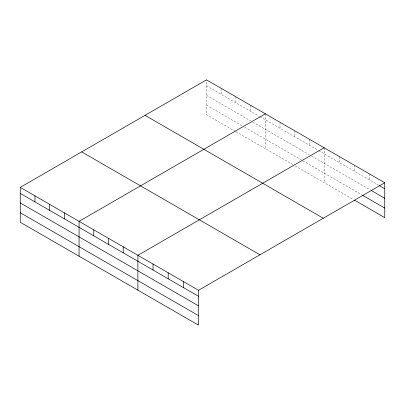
<?xml version="1.0" encoding="UTF-8"?>
<svg xmlns="http://www.w3.org/2000/svg" width="405" height="405" viewBox="0 0 405 405"><rect width="100%" height="100%" fill="white"/><g stroke="black" fill="none" stroke-linecap="round" stroke-linejoin="round"><path stroke-width="0.3" stroke-dasharray="2.02 1.52" d="M206.504 85.85L259.337 116.346M259.878 116.665L318.158 150.306M318.7 150.625L378.796 185.318M206.504 95.372L250.624 120.842M252.801 122.102L309.44 154.801M311.622 156.062L370.681 190.158M206.504 105.189L242.453 125.94M244.63 127.2L302.363 160.527M302.905 160.846L362.024 194.972M235.371 131.377L206.504 114.711L206.504 79.846M235.918 131.691L293.104 164.708M295.28 165.969L353.368 199.503M369.598 174.003L369.598 180.007M354.451 165.26L354.451 171.259M339.299 156.512L339.299 162.516M324.147 147.764L324.147 182.63M309.44 139.274L309.44 145.279M294.739 130.785L294.739 136.789M280.032 122.295L280.032 128.299M265.326 113.805L265.326 148.67M250.624 105.315L250.624 111.319M235.918 96.825L235.918 102.829M221.211 88.336L221.211 94.34"/><path stroke-width="0.61" d="M198.496 305.815L198.496 290.289L20.25 187.378L20.25 222.249L198.496 325.154L198.496 305.815L20.25 202.91M20.25 187.378L206.504 79.846L384.75 182.751L384.75 217.622L354.451 200.126M265.326 113.805L79.071 221.338L79.071 256.208M324.147 147.764L137.892 255.297L137.892 290.167M198.496 290.289L384.75 182.751M379.338 185.632L384.75 188.755M371.223 190.471L384.75 198.283M362.566 195.286L384.75 208.094M145.041 115.329L323.286 218.239M81.714 151.895L259.959 254.801M20.25 193.382L198.496 296.288M20.25 212.721L198.496 315.632M183.344 281.541L183.344 287.545M168.191 272.793L168.191 278.797M153.039 264.045L153.039 270.049M123.186 246.807L123.186 252.811M108.479 238.317L108.479 244.321M93.778 229.827L93.778 235.831M64.365 212.848L64.365 218.852M49.658 204.358L49.658 210.362M34.957 195.868L34.957 201.872"/></g></svg>
